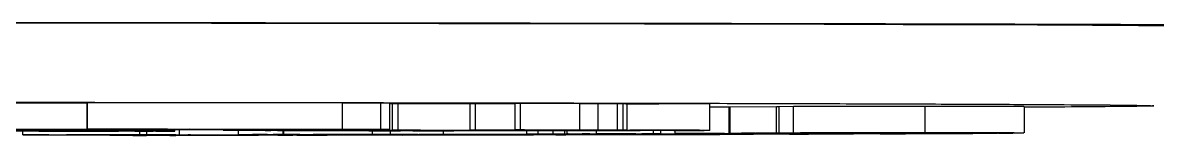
# Model space of a CAD drawing. Header units: millimetres. Extents: x 2451 to 4400, y 944 to 2322.
# Drawn here: x 3296.6 to 3339.6, y 1037.68 to 1041.97 of the extents above; entities that cross this region are included whole.
import ezdxf

# ---------------------------------------------------------------- set-up
doc = ezdxf.new("R2010")
doc.units = ezdxf.units.MM

msp = doc.modelspace()

# ---------------------------------------------------------------- linework, layer by layer
at = {"color": 7, "linetype": 'Continuous', "lineweight": 25}
for p, q in [((3299.045, 1038.911), (3294.977, 1038.917)), ((3299.055, 1038.911), (3299.045, 1038.911)), ((3299.045, 1037.911), (3299.045, 1038.911)), ((3308.718, 1038.911), (3299.055, 1038.925)), ((3299.055, 1037.925), (3299.055, 1038.925)), ((3310.177, 1038.911), (3308.718, 1038.911)), ((3308.718, 1037.911), (3308.718, 1038.911)), ((3310.511, 1038.907), (3310.177, 1038.911)), ((3310.177, 1037.911), (3310.177, 1038.911)), ((3310.511, 1037.907), (3310.511, 1038.907)), ((3310.622, 1038.883), (3310.511, 1038.883)), ((3310.828, 1038.887), (3310.622, 1038.885)), ((3310.622, 1037.885), (3310.622, 1038.885)), ((3313.558, 1038.878), (3310.828, 1038.887)), ((3310.828, 1037.887), (3310.828, 1038.887)), ((3313.764, 1038.888), (3313.558, 1038.886)), ((3313.558, 1037.886), (3313.558, 1038.886)), ((3315.261, 1038.883), (3313.764, 1038.888)), ((3313.764, 1037.888), (3313.764, 1038.888)), ((3315.467, 1038.892), (3315.261, 1038.89)), ((3315.261, 1037.89), (3315.261, 1038.89)), ((3317.719, 1038.884), (3315.467, 1038.892)), ((3315.467, 1037.892), (3315.467, 1038.892)), ((3317.719, 1037.884), (3317.719, 1038.884)), ((3318.402, 1038.885), (3318.402, 1037.885)), ((3319.355, 1038.89), (3319.142, 1038.889)), ((3319.142, 1037.889), (3319.142, 1038.889)), ((3319.355, 1037.89), (3319.355, 1038.89)), ((3319.512, 1037.886), (3319.512, 1038.886)), ((3322.646, 1037.879), (3322.646, 1038.879)), ((3323.362, 1038.762), (3322.646, 1038.759)), ((3323.421, 1038.762), (3323.362, 1038.762)), ((3323.362, 1038.762), (3323.362, 1037.762)), ((3325.176, 1038.772), (3323.421, 1038.762)), ((3323.421, 1037.762), (3323.421, 1038.762)), ((3325.269, 1038.772), (3325.176, 1038.772)), ((3325.176, 1037.772), (3325.176, 1038.772)), ((3325.822, 1038.778), (3325.269, 1038.773)), ((3325.269, 1037.773), (3325.269, 1038.773)), ((3325.822, 1037.778), (3325.822, 1038.778)), ((3330.809, 1037.783), (3330.809, 1038.783)), ((3334.572, 1037.776), (3334.572, 1038.776)), ((3339.414, 1038.811), (3339.467, 1038.809)), ((3294.977, 1037.917), (3299.045, 1037.911)), ((3298.801, 1037.91), (3296.597, 1037.913)), ((3296.607, 1037.7), (3296.607, 1037.839)), ((3296.607, 1037.7), (3301.044, 1037.706)), ((3296.761, 1037.7), (3296.607, 1037.7)), ((3296.989, 1037.7), (3296.761, 1037.7)), ((3297.209, 1037.852), (3297.209, 1037.851)), ((3297.367, 1037.851), (3297.209, 1037.851)), ((3297.209, 1037.851), (3297.209, 1037.851)), ((3297.209, 1037.851), (3298.709, 1037.851)), ((3297.209, 1037.842), (3297.209, 1037.851)), ((3298.419, 1037.842), (3297.209, 1037.842)), ((3297.209, 1037.842), (3297.209, 1037.842)), ((3297.209, 1037.842), (3297.367, 1037.842)), ((3297.367, 1037.842), (3297.367, 1037.851)), ((3301.248, 1037.686), (3297.599, 1037.7)), ((3297.604, 1037.842), (3297.604, 1037.85)), ((3298.025, 1037.847), (3298.025, 1037.85)), ((3298.604, 1037.847), (3298.025, 1037.847)), ((3298.63, 1037.846), (3298.025, 1037.846)), ((3298.025, 1037.846), (3298.025, 1037.842)), ((3298.182, 1037.889), (3298.182, 1037.911)), ((3299.387, 1037.888), (3298.182, 1037.889)), ((3298.262, 1037.851), (3298.551, 1037.851)), ((3298.262, 1037.842), (3298.262, 1037.846)), ((3298.262, 1037.842), (3298.419, 1037.842)), ((3298.324, 1037.701), (3299.905, 1037.695)), ((3298.419, 1037.842), (3298.419, 1037.846)), ((3298.419, 1037.842), (3298.419, 1037.842)), ((3299.795, 1037.704), (3298.528, 1037.702)), ((3298.604, 1037.853), (3298.604, 1037.847)), ((3299.498, 1037.842), (3298.63, 1037.846)), ((3298.709, 1037.851), (3298.709, 1037.853)), ((3299.025, 1037.847), (3299.814, 1037.842)), ((3299.045, 1037.911), (3302.091, 1037.92)), ((3299.199, 1037.924), (3299.055, 1037.925)), ((3299.055, 1037.925), (3308.718, 1037.911)), ((3300.235, 1037.842), (3299.498, 1037.842)), ((3303.152, 1037.903), (3299.649, 1037.909)), ((3299.814, 1037.842), (3299.814, 1037.852)), ((3302.939, 1037.918), (3299.893, 1037.909)), ((3299.893, 1037.909), (3303.396, 1037.904)), ((3299.905, 1037.695), (3301.219, 1037.696)), ((3299.972, 1037.849), (3299.972, 1037.852)), ((3301.371, 1037.696), (3300.057, 1037.694)), ((3300.057, 1037.694), (3301.972, 1037.687)), ((3300.077, 1037.842), (3300.077, 1037.852)), ((3300.077, 1037.842), (3300.235, 1037.842)), ((3300.235, 1037.842), (3300.235, 1037.852)), ((3300.235, 1037.842), (3300.235, 1037.842)), ((3300.309, 1037.895), (3300.309, 1037.908)), ((3300.309, 1037.895), (3303.152, 1037.903)), ((3302.091, 1037.92), (3300.679, 1037.922)), ((3300.774, 1037.684), (3300.774, 1037.688)), ((3300.774, 1037.684), (3301.046, 1037.685)), ((3300.926, 1037.684), (3300.774, 1037.684)), ((3304, 1037.902), (3300.833, 1037.892)), ((3305.544, 1037.689), (3300.926, 1037.684)), ((3301.044, 1037.706), (3301.044, 1037.84)), ((3301.044, 1037.706), (3302.411, 1037.703)), ((3301.046, 1037.685), (3301.046, 1037.687)), ((3301.31, 1037.706), (3301.31, 1037.841)), ((3301.31, 1037.706), (3302.539, 1037.708)), ((3301.493, 1037.706), (3301.31, 1037.706)), ((3301.415, 1037.7), (3301.415, 1037.706)), ((3301.568, 1037.699), (3301.415, 1037.7)), ((3301.415, 1037.7), (3301.687, 1037.7)), ((3301.747, 1037.706), (3301.493, 1037.706)), ((3301.687, 1037.7), (3303.192, 1037.694)), ((3302.411, 1037.703), (3302.234, 1037.703)), ((3306.744, 1037.693), (3302.373, 1037.706)), ((3302.374, 1037.846), (3302.374, 1037.897)), ((3302.411, 1037.703), (3302.411, 1037.706)), ((3302.539, 1037.708), (3302.539, 1037.898)), ((3302.539, 1037.708), (3309.426, 1037.701)), ((3302.585, 1037.687), (3303.762, 1037.688)), ((3302.92, 1037.694), (3302.818, 1037.695)), ((3302.957, 1037.706), (3302.872, 1037.706)), ((3302.872, 1037.706), (3306.998, 1037.693)), ((3303.192, 1037.694), (3302.92, 1037.694)), ((3306.442, 1037.913), (3302.939, 1037.918)), ((3310.734, 1037.697), (3302.957, 1037.706)), ((3303.192, 1037.694), (3303.192, 1037.704)), ((3303.396, 1037.918), (3303.396, 1037.904)), ((3303.396, 1037.904), (3306.442, 1037.913)), ((3303.762, 1037.688), (3303.762, 1037.702)), ((3307.955, 1037.896), (3304, 1037.902)), ((3304.206, 1037.902), (3304.206, 1037.879)), ((3304.206, 1037.879), (3304.412, 1037.881)), ((3307.29, 1037.912), (3304.244, 1037.903)), ((3304.244, 1037.903), (3306.052, 1037.9)), ((3304.412, 1037.881), (3304.412, 1037.901)), ((3304.412, 1037.881), (3305.791, 1037.876)), ((3304.769, 1037.694), (3304.769, 1037.699)), ((3304.769, 1037.694), (3305.045, 1037.694)), ((3304.785, 1037.712), (3304.785, 1037.878)), ((3304.785, 1037.712), (3306.48, 1037.714)), ((3304.968, 1037.711), (3304.785, 1037.712)), ((3305.307, 1037.712), (3304.968, 1037.711)), ((3305.045, 1037.694), (3305.045, 1037.698)), ((3305.045, 1037.694), (3305.544, 1037.689)), ((3312.526, 1037.851), (3305.257, 1037.877)), ((3305.544, 1037.689), (3305.544, 1037.697)), ((3305.791, 1037.876), (3305.791, 1037.899)), ((3309.51, 1037.701), (3305.933, 1037.711)), ((3306.052, 1037.9), (3306.052, 1037.908)), ((3306.052, 1037.9), (3307.606, 1037.9)), ((3306.187, 1037.712), (3310.988, 1037.698)), ((3306.29, 1037.713), (3306.246, 1037.713)), ((3310.34, 1037.88), (3306.264, 1037.875)), ((3306.264, 1037.875), (3307.538, 1037.87)), ((3306.268, 1037.691), (3306.268, 1037.694)), ((3306.268, 1037.691), (3306.607, 1037.692)), ((3306.453, 1037.691), (3306.268, 1037.691)), ((3306.482, 1037.713), (3306.29, 1037.713)), ((3308.148, 1037.693), (3306.453, 1037.691)), ((3306.48, 1037.714), (3306.48, 1037.872)), ((3306.48, 1037.714), (3306.487, 1037.714)), ((3306.487, 1037.872), (3306.487, 1037.714)), ((3306.487, 1037.714), (3309.855, 1037.721)), ((3306.607, 1037.692), (3306.607, 1037.693)), ((3306.998, 1037.693), (3306.998, 1037.701)), ((3312.123, 1037.702), (3307.11, 1037.713)), ((3310.511, 1037.907), (3307.29, 1037.912)), ((3307.538, 1037.87), (3311.614, 1037.876)), ((3307.538, 1037.876), (3307.538, 1037.87)), ((3307.606, 1037.911), (3307.606, 1037.9)), ((3307.606, 1037.9), (3307.955, 1037.896)), ((3307.625, 1037.693), (3307.625, 1037.701)), ((3307.625, 1037.693), (3307.964, 1037.694)), ((3307.727, 1037.714), (3309.9, 1037.709)), ((3308.871, 1037.718), (3307.792, 1037.716)), ((3307.955, 1037.896), (3307.955, 1037.911)), ((3307.964, 1037.694), (3307.964, 1037.7)), ((3307.964, 1037.694), (3308.148, 1037.693)), ((3312.084, 1037.874), (3308.008, 1037.869)), ((3308.008, 1037.869), (3309.246, 1037.864)), ((3308.148, 1037.693), (3308.148, 1037.7)), ((3308.718, 1037.911), (3310.177, 1037.911)), ((3309.246, 1037.864), (3313.322, 1037.87)), ((3309.246, 1037.87), (3309.246, 1037.864)), ((3309.426, 1037.701), (3309.51, 1037.701)), ((3309.426, 1037.701), (3309.426, 1037.701)), ((3313.795, 1037.868), (3309.718, 1037.863)), ((3309.718, 1037.863), (3310.915, 1037.859)), ((3309.855, 1037.721), (3309.855, 1037.861)), ((3309.855, 1037.721), (3311.471, 1037.719)), ((3309.9, 1037.709), (3311.017, 1037.712)), ((3311.227, 1037.711), (3310.11, 1037.709)), ((3310.11, 1037.709), (3312.739, 1037.703)), ((3310.177, 1037.911), (3310.511, 1037.907)), ((3311.614, 1037.876), (3310.34, 1037.88)), ((3310.533, 1037.858), (3310.533, 1037.722)), ((3310.533, 1037.722), (3312.548, 1037.726)), ((3310.76, 1037.721), (3310.533, 1037.722)), ((3310.622, 1037.885), (3310.828, 1037.887)), ((3310.718, 1037.883), (3310.73, 1037.88)), ((3310.73, 1037.88), (3315.31, 1037.865)), ((3310.988, 1037.698), (3310.734, 1037.697)), ((3310.972, 1037.722), (3310.76, 1037.721)), ((3310.828, 1037.887), (3314.316, 1037.875)), ((3310.838, 1037.715), (3311.069, 1037.716)), ((3311.048, 1037.715), (3310.838, 1037.715)), ((3310.915, 1037.859), (3314.991, 1037.864)), ((3310.915, 1037.864), (3310.915, 1037.859)), ((3310.988, 1037.698), (3310.988, 1037.704)), ((3311.017, 1037.712), (3311.017, 1037.715)), ((3311.069, 1037.716), (3313.138, 1037.711)), ((3311.471, 1037.719), (3311.348, 1037.718)), ((3315.11, 1037.862), (3311.388, 1037.857)), ((3311.388, 1037.857), (3311.896, 1037.855)), ((3317.034, 1037.711), (3311.594, 1037.722)), ((3318.033, 1037.86), (3311.673, 1037.883)), ((3311.826, 1037.7), (3311.826, 1037.702)), ((3312.036, 1037.699), (3311.826, 1037.7)), ((3311.826, 1037.7), (3312.057, 1037.7)), ((3311.896, 1037.855), (3311.896, 1037.858)), ((3311.896, 1037.855), (3312.947, 1037.855)), ((3315.966, 1037.707), (3312.036, 1037.699)), ((3312.057, 1037.702), (3312.057, 1037.7)), ((3313.322, 1037.87), (3312.084, 1037.874)), ((3314.632, 1037.718), (3312.158, 1037.723)), ((3312.174, 1037.724), (3312.563, 1037.725)), ((3312.947, 1037.855), (3312.526, 1037.851)), ((3312.548, 1037.726), (3312.548, 1037.851)), ((3312.907, 1037.71), (3312.766, 1037.711)), ((3313.138, 1037.711), (3312.907, 1037.71)), ((3312.947, 1037.855), (3312.947, 1037.859)), ((3313.138, 1037.711), (3313.138, 1037.719)), ((3313.367, 1037.703), (3313.367, 1037.718)), ((3313.367, 1037.703), (3314.369, 1037.705)), ((3313.558, 1037.886), (3313.764, 1037.888)), ((3313.764, 1037.888), (3316.561, 1037.878)), ((3314.991, 1037.864), (3313.795, 1037.868)), ((3314.316, 1037.875), (3316.206, 1037.878)), ((3314.369, 1037.705), (3314.369, 1037.716)), ((3316.206, 1037.878), (3314.609, 1037.883)), ((3315.412, 1037.72), (3314.632, 1037.718)), ((3314.76, 1037.711), (3314.76, 1037.716)), ((3314.76, 1037.711), (3315.022, 1037.711)), ((3316.715, 1037.876), (3314.825, 1037.873)), ((3314.825, 1037.873), (3317.334, 1037.865)), ((3315.674, 1037.72), (3314.859, 1037.718)), ((3314.859, 1037.718), (3317.599, 1037.712)), ((3315.022, 1037.711), (3315.022, 1037.715)), ((3315.022, 1037.711), (3315.966, 1037.707)), ((3315.852, 1037.861), (3315.11, 1037.862)), ((3315.261, 1037.89), (3315.467, 1037.892)), ((3315.31, 1037.865), (3315.31, 1037.87)), ((3315.31, 1037.865), (3316.17, 1037.864)), ((3315.467, 1037.892), (3317.719, 1037.884)), ((3320.112, 1037.716), (3315.674, 1037.72)), ((3315.693, 1037.861), (3315.693, 1037.733)), ((3316.17, 1037.864), (3315.852, 1037.861)), ((3315.966, 1037.707), (3315.966, 1037.713)), ((3316.144, 1037.736), (3316.144, 1037.864)), ((3316.511, 1037.723), (3316.167, 1037.721)), ((3316.167, 1037.721), (3320.041, 1037.718)), ((3316.17, 1037.864), (3316.17, 1037.867)), ((3318.274, 1037.88), (3316.312, 1037.887)), ((3316.561, 1037.878), (3316.561, 1037.886)), ((3316.561, 1037.878), (3318.274, 1037.88)), ((3316.708, 1037.737), (3316.708, 1037.865)), ((3319.587, 1037.866), (3316.715, 1037.876)), ((3316.809, 1037.709), (3316.809, 1037.711)), ((3316.809, 1037.709), (3317.021, 1037.71)), ((3317.038, 1037.709), (3316.809, 1037.709)), ((3317.021, 1037.71), (3317.021, 1037.711)), ((3318.664, 1037.712), (3317.038, 1037.709)), ((3318.783, 1037.878), (3317.069, 1037.876)), ((3317.069, 1037.876), (3318.96, 1037.87)), ((3317.144, 1037.738), (3317.144, 1037.864)), ((3317.24, 1037.739), (3317.24, 1037.863)), ((3317.24, 1037.739), (3319.355, 1037.737)), ((3317.334, 1037.865), (3317.334, 1037.874)), ((3317.334, 1037.865), (3318.477, 1037.864)), ((3317.599, 1037.712), (3317.599, 1037.718)), ((3317.902, 1037.883), (3319.466, 1037.878)), ((3318.477, 1037.864), (3318.033, 1037.86)), ((3318.223, 1037.712), (3318.223, 1037.717)), ((3318.223, 1037.712), (3318.435, 1037.713)), ((3318.353, 1037.742), (3318.353, 1037.863)), ((3318.353, 1037.742), (3320.516, 1037.749)), ((3318.619, 1037.742), (3318.353, 1037.742)), ((3318.435, 1037.713), (3318.435, 1037.717)), ((3318.435, 1037.713), (3318.664, 1037.712)), ((3318.477, 1037.864), (3318.477, 1037.87)), ((3319.241, 1037.744), (3318.619, 1037.742)), ((3318.619, 1037.726), (3318.619, 1037.742)), ((3318.664, 1037.712), (3318.664, 1037.717)), ((3321.98, 1037.867), (3318.783, 1037.878)), ((3318.96, 1037.87), (3318.96, 1037.878)), ((3318.96, 1037.87), (3320.01, 1037.869)), ((3319.142, 1037.889), (3319.355, 1037.89)), ((3319.355, 1037.737), (3319.249, 1037.736)), ((3320.01, 1037.869), (3319.587, 1037.866)), ((3319.61, 1037.877), (3321.282, 1037.871)), ((3326.174, 1037.736), (3319.838, 1037.744)), ((3320.01, 1037.869), (3320.01, 1037.874)), ((3321.103, 1037.718), (3320.112, 1037.716)), ((3320.782, 1037.749), (3320.16, 1037.747)), ((3320.272, 1037.746), (3320.272, 1037.747)), ((3320.272, 1037.746), (3326.608, 1037.737)), ((3320.453, 1037.73), (3320.453, 1037.743)), ((3320.453, 1037.73), (3322.019, 1037.734)), ((3320.702, 1037.73), (3320.453, 1037.73)), ((3320.516, 1037.749), (3320.516, 1037.872)), ((3320.516, 1037.749), (3320.782, 1037.749)), ((3320.661, 1037.718), (3320.873, 1037.719)), ((3320.89, 1037.73), (3320.702, 1037.73)), ((3320.782, 1037.749), (3320.782, 1037.872)), ((3320.873, 1037.719), (3321.103, 1037.718)), ((3321.282, 1037.871), (3322.427, 1037.871)), ((3321.326, 1037.753), (3321.326, 1037.87)), ((3321.326, 1037.753), (3323.362, 1037.762)), ((3322.648, 1037.75), (3321.326, 1037.753)), ((3323.171, 1037.728), (3321.763, 1037.73)), ((3322.427, 1037.871), (3321.98, 1037.867)), ((3322.019, 1037.734), (3322.019, 1037.741)), ((3322.019, 1037.734), (3322.268, 1037.734)), ((3322.268, 1037.734), (3322.112, 1037.734)), ((3322.223, 1037.732), (3322.223, 1037.734)), ((3322.223, 1037.732), (3324.294, 1037.728)), ((3322.268, 1037.734), (3322.268, 1037.741)), ((3322.32, 1037.753), (3322.873, 1037.75)), ((3323.197, 1037.759), (3322.415, 1037.756)), ((3322.646, 1037.879), (3322.605, 1037.876)), ((3322.873, 1037.75), (3322.648, 1037.75)), ((3322.873, 1037.75), (3322.873, 1037.758)), ((3323.133, 1037.725), (3323.133, 1037.728)), ((3328.934, 1037.743), (3323.197, 1037.759)), ((3323.362, 1037.762), (3329.101, 1037.745)), ((3323.421, 1037.762), (3325.176, 1037.772)), ((3323.714, 1037.762), (3323.421, 1037.762)), ((3323.805, 1037.762), (3323.714, 1037.762)), ((3323.865, 1037.727), (3323.859, 1037.727)), ((3324.294, 1037.728), (3324.294, 1037.738)), ((3331.31, 1037.757), (3324.356, 1037.763)), ((3324.914, 1037.769), (3324.413, 1037.766)), ((3324.641, 1037.765), (3324.641, 1037.767)), ((3324.641, 1037.765), (3327.656, 1037.762)), ((3325.176, 1037.772), (3327.028, 1037.772)), ((3325.269, 1037.773), (3325.822, 1037.778)), ((3325.573, 1037.773), (3325.269, 1037.773)), ((3325.646, 1037.774), (3325.573, 1037.773)), ((3325.664, 1037.732), (3325.664, 1037.737)), ((3325.664, 1037.732), (3326.286, 1037.735)), ((3325.929, 1037.732), (3325.664, 1037.732)), ((3328.093, 1037.74), (3325.929, 1037.732)), ((3333.39, 1037.771), (3326.161, 1037.774)), ((3326.286, 1037.735), (3326.388, 1037.735)), ((3326.359, 1037.776), (3333.589, 1037.772)), ((3326.608, 1037.737), (3326.608, 1037.75)), ((3327.028, 1037.772), (3327.028, 1037.774)), ((3327.028, 1037.772), (3327.033, 1037.771)), ((3327.033, 1037.771), (3327.033, 1037.774)), ((3327.205, 1037.738), (3327.205, 1037.748)), ((3327.205, 1037.738), (3327.827, 1037.74)), ((3327.251, 1037.768), (3327.251, 1037.774)), ((3327.251, 1037.768), (3327.359, 1037.769)), ((3327.542, 1037.768), (3327.251, 1037.768)), ((3327.359, 1037.769), (3327.359, 1037.774)), ((3327.359, 1037.769), (3330.227, 1037.767)), ((3327.656, 1037.762), (3328.176, 1037.765)), ((3327.827, 1037.74), (3327.827, 1037.746)), ((3327.827, 1037.74), (3328.093, 1037.74)), ((3328.468, 1037.765), (3327.948, 1037.762)), ((3327.948, 1037.762), (3331.595, 1037.759)), ((3328.093, 1037.74), (3328.093, 1037.745)), ((3331.083, 1037.752), (3328.934, 1037.743)), ((3329.101, 1037.745), (3329.101, 1037.759)), ((3329.101, 1037.745), (3330.064, 1037.749)), ((3329.327, 1037.755), (3329.327, 1037.759)), ((3329.327, 1037.755), (3329.508, 1037.755)), ((3329.508, 1037.755), (3329.508, 1037.759)), ((3329.508, 1037.755), (3331.083, 1037.752)), ((3330.119, 1037.766), (3329.925, 1037.766)), ((3330.227, 1037.767), (3330.119, 1037.766)), ((3330.227, 1037.767), (3330.227, 1037.772)), ((3331.083, 1037.752), (3331.083, 1037.758)), ((3331.722, 1037.755), (3331.429, 1037.756)), ((3331.429, 1037.756), (3331.537, 1037.756)), ((3331.595, 1037.759), (3331.595, 1037.772)), ((3331.66, 1037.768), (3331.66, 1037.772)), ((3331.66, 1037.768), (3331.847, 1037.769)), ((3333.548, 1037.766), (3331.722, 1037.755)), ((3331.847, 1037.769), (3331.847, 1037.771)), ((3331.847, 1037.769), (3333.548, 1037.766)), ((3332.146, 1037.76), (3332.146, 1037.771)), ((3332.146, 1037.76), (3332.61, 1037.762)), ((3333.903, 1037.769), (3333.598, 1037.769)), ((3333.598, 1037.769), (3333.685, 1037.769)), ((3334.432, 1037.773), (3333.903, 1037.769)), ((3334.5, 1037.774), (3334.432, 1037.773))]:
    msp.add_line(p, q, dxfattribs=at)
at = {"color": 7, "linetype": 'Continuous', "lineweight": 25, "flags": 128}
for points in [[(3340.295, 1041.846), (3338.889, 1041.857), (3337.144, 1041.867), (3335.07, 1041.877), (3332.676, 1041.886), (3329.975, 1041.895), (3326.98, 1041.904), (3323.706, 1041.912), (3320.169, 1041.92), (3316.387, 1041.927), (3312.378, 1041.933), (3308.164, 1041.939), (3303.764, 1041.945), (3299.2, 1041.949), (3294.496, 1041.953), (3289.675, 1041.956), (3284.761, 1041.959), (3279.778, 1041.961), (3274.751, 1041.961), (3269.705, 1041.962), (3264.665, 1041.961), (3259.657, 1041.96), (3254.705, 1041.958), (3249.834, 1041.955)], [(3294.789, 1037.846), (3294.975, 1037.849), (3295.514, 1037.851), (3296.353, 1037.853), (3297.41, 1037.854), (3298.582, 1037.854), (3299.753, 1037.854), (3300.811, 1037.853), (3301.65, 1037.851), (3302.188, 1037.849), (3302.374, 1037.846), (3302.188, 1037.844), (3301.65, 1037.842), (3300.811, 1037.84), (3299.753, 1037.839), (3298.582, 1037.838), (3297.41, 1037.839), (3296.353, 1037.84), (3295.514, 1037.842), (3294.975, 1037.844), (3294.789, 1037.846)], [(3295.61, 1037.846), (3295.789, 1037.849), (3296.305, 1037.85), (3297.096, 1037.852), (3298.066, 1037.853), (3299.098, 1037.853), (3300.067, 1037.852), (3300.858, 1037.85), (3301.374, 1037.849), (3301.553, 1037.846), (3301.374, 1037.844), (3300.858, 1037.842), (3300.067, 1037.841), (3299.098, 1037.84), (3298.066, 1037.84), (3297.096, 1037.841), (3296.305, 1037.842), (3295.789, 1037.844), (3295.61, 1037.846)]]:
    msp.add_lwpolyline(points, dxfattribs=at)
at = {"color": 7, "linetype": 'Continuous', "lineweight": 25}
for points, knots in [([(3348.692, 1041.839), (3348.166, 1041.844), (3347.103, 1041.855), (3344.565, 1041.871), (3341.295, 1041.886), (3337.233, 1041.901), (3332.421, 1041.915), (3326.929, 1041.928), (3320.835, 1041.94), (3314.232, 1041.95), (3307.253, 1041.959), (3300.011, 1041.966), (3292.634, 1041.972), (3287.596, 1041.974), (3285.1, 1041.975)], [0, 0, 0, 0, 0.0799588, 0.1613715, 0.2441424, 0.3288926, 0.4142166, 0.5, 0.5857784, 0.6711024, 0.7558576, 0.8386237, 0.9200388, 1, 1, 1, 1]), ([(3202.521, 1038.811), (3202.569, 1038.815), (3202.675, 1038.823), (3203.545, 1038.836), (3205.026, 1038.849), (3207.201, 1038.863), (3210.032, 1038.876), (3213.546, 1038.889), (3217.7, 1038.901), (3222.443, 1038.913), (3227.705, 1038.923), (3233.397, 1038.932), (3239.419, 1038.939), (3245.642, 1038.945), (3252.008, 1038.95), (3258.36, 1038.953), (3264.699, 1038.955), (3270.966, 1038.955), (3277.234, 1038.955), (3283.572, 1038.953), (3289.925, 1038.95), (3296.291, 1038.945), (3302.514, 1038.939), (3308.537, 1038.932), (3314.228, 1038.923), (3319.49, 1038.913), (3324.233, 1038.901), (3328.387, 1038.889), (3331.901, 1038.876), (3334.732, 1038.863), (3336.907, 1038.849), (3338.388, 1038.836), (3339.26, 1038.823), (3339.366, 1038.815), (3339.414, 1038.811)], [0, 0, 0, 0, 0.023828, 0.053273, 0.084485, 0.115699, 0.147957, 0.180726, 0.213842, 0.247136, 0.28043, 0.313546, 0.346314, 0.378573, 0.409785, 0.440999, 0.470442, 0.499888, 0.529332, 0.558778, 0.58999, 0.621203, 0.653462, 0.68623, 0.719347, 0.752641, 0.785934, 0.819051, 0.851819, 0.884078, 0.915289, 0.946503, 0.975948, 1, 1, 1, 1]), ([(3318.402, 1038.885), (3318.283, 1038.885), (3318.103, 1038.885), (3317.875, 1038.884), (3317.771, 1038.884), (3317.719, 1038.884)], [0, 0, 0, 0, 0.498826, 0.749076, 1, 1, 1, 1]), ([(3319.142, 1038.889), (3319.096, 1038.889), (3319.004, 1038.888), (3318.805, 1038.887), (3318.563, 1038.886), (3318.402, 1038.885)], [0, 0, 0, 0, 0.251433, 0.502936, 1, 1, 1, 1]), ([(3319.476, 1038.886), (3319.48, 1038.887), (3319.489, 1038.888), (3319.404, 1038.889), (3319.355, 1038.89)], [0, 0, 0, 0, 0.431539, 1, 1, 1, 1]), ([(3322.646, 1038.879), (3322.329, 1038.879), (3321.695, 1038.879), (3320.625, 1038.878), (3319.88, 1038.878), (3319.466, 1038.878)], [0, 0, 0, 0, 0.307787, 0.615394, 1, 1, 1, 1]), ([(3330.809, 1038.783), (3330.142, 1038.783), (3329.114, 1038.784), (3327.711, 1038.783), (3326.792, 1038.782), (3326.132, 1038.78), (3325.926, 1038.779), (3325.822, 1038.778)], [0, 0, 0, 0, 0.320379, 0.494238, 0.669149, 0.833043, 1, 1, 1, 1]), ([(3334.546, 1038.776), (3334.553, 1038.776), (3334.595, 1038.777), (3334.349, 1038.778), (3333.756, 1038.78), (3332.54, 1038.782), (3331.47, 1038.783), (3330.809, 1038.783)], [0, 0, 0, 0, 0.030225, 0.211144, 0.392436, 0.624543, 1, 1, 1, 1]), ([(3339.467, 1038.809), (3339.411, 1038.804), (3339.299, 1038.795), (3338.403, 1038.782), (3336.862, 1038.768), (3335.549, 1038.759), (3334.6, 1038.755), (3334.572, 1038.755)], [0, 0, 0, 0, 0.240789, 0.481589, 0.73683, 0.992091, 1, 1, 1, 1]), ([(3290.086, 1037.901), (3290.755, 1037.901), (3292.008, 1037.901), (3293.823, 1037.902), (3295.867, 1037.903), (3297.523, 1037.906), (3298.473, 1037.909), (3298.801, 1037.91)], [0, 0, 0, 0, 0.198997, 0.37265, 0.545625, 0.843257, 1, 1, 1, 1]), ([(3299.649, 1037.909), (3299.225, 1037.907), (3298.159, 1037.905), (3295.936, 1037.901), (3292.996, 1037.9), (3291.086, 1037.9), (3290.135, 1037.901)], [0, 0, 0, 0, 0.185716, 0.467958, 0.734859, 1, 1, 1, 1]), ([(3297.599, 1037.7), (3297.568, 1037.7), (3297.518, 1037.7), (3297.409, 1037.7), (3297.299, 1037.7), (3297.151, 1037.7), (3297.052, 1037.7), (3296.989, 1037.7)], [0, 0, 0, 0, 0.23968, 0.390629, 0.542071, 0.705503, 1, 1, 1, 1]), ([(3297.604, 1037.85), (3297.602, 1037.851), (3297.6, 1037.851), (3297.57, 1037.851), (3297.53, 1037.851), (3297.461, 1037.851), (3297.406, 1037.851), (3297.367, 1037.851)], [0, 0, 0, 0, 0.250411, 0.398556, 0.54744, 0.686236, 1, 1, 1, 1]), ([(3297.367, 1037.842), (3297.412, 1037.842), (3297.475, 1037.842), (3297.547, 1037.842), (3297.584, 1037.842), (3297.602, 1037.842), (3297.603, 1037.842), (3297.604, 1037.842)], [0, 0, 0, 0, 0.364031, 0.510061, 0.655864, 0.843841, 1, 1, 1, 1]), ([(3298.025, 1037.85), (3298.026, 1037.851), (3298.029, 1037.851), (3298.06, 1037.851), (3298.111, 1037.851), (3298.18, 1037.851), (3298.234, 1037.851), (3298.262, 1037.851)], [0, 0, 0, 0, 0.2228941, 0.3848357, 0.547319, 0.7730719, 1, 1, 1, 1]), ([(3298.025, 1037.842), (3298.026, 1037.842), (3298.029, 1037.842), (3298.058, 1037.842), (3298.106, 1037.842), (3298.176, 1037.842), (3298.231, 1037.842), (3298.262, 1037.842)], [0, 0, 0, 0, 0.210223, 0.375759, 0.542534, 0.746796, 1, 1, 1, 1]), ([(3298.182, 1037.889), (3298.385, 1037.889), (3298.791, 1037.89), (3299.347, 1037.892), (3299.854, 1037.893), (3300.157, 1037.894), (3300.309, 1037.895)], [0, 0, 0, 0, 0.2816241, 0.5632509, 0.7816188, 1, 1, 1, 1]), ([(3298.528, 1037.702), (3298.468, 1037.702), (3298.37, 1037.702), (3298.286, 1037.701), (3298.253, 1037.701), (3298.266, 1037.701), (3298.303, 1037.701), (3298.324, 1037.701)], [0, 0, 0, 0, 0.300073, 0.489629, 0.647488, 0.805846, 1, 1, 1, 1]), ([(3298.551, 1037.851), (3298.693, 1037.851), (3298.919, 1037.851), (3299.204, 1037.851), (3299.391, 1037.85), (3299.508, 1037.85), (3299.519, 1037.849), (3299.525, 1037.849)], [0, 0, 0, 0, 0.2723579, 0.4349177, 0.5983033, 0.7904262, 1, 1, 1, 1]), ([(3299.525, 1037.849), (3299.514, 1037.849), (3299.497, 1037.848), (3299.303, 1037.847), (3299.083, 1037.847), (3298.841, 1037.847), (3298.675, 1037.847), (3298.604, 1037.847)], [0, 0, 0, 0, 0.330883, 0.501179, 0.670916, 0.859688, 1, 1, 1, 1]), ([(3298.709, 1037.851), (3298.897, 1037.851), (3299.201, 1037.851), (3299.57, 1037.851), (3299.798, 1037.85), (3299.948, 1037.85), (3299.963, 1037.849), (3299.972, 1037.849)], [0, 0, 0, 0, 0.300185, 0.484444, 0.635934, 0.787745, 1, 1, 1, 1]), ([(3299.972, 1037.849), (3299.963, 1037.849), (3299.947, 1037.848), (3299.776, 1037.847), (3299.512, 1037.847), (3299.25, 1037.847), (3299.072, 1037.847), (3299.025, 1037.847)], [0, 0, 0, 0, 0.267946, 0.469277, 0.670405, 0.911995, 1, 1, 1, 1]), ([(3300.679, 1037.922), (3300.542, 1037.922), (3300.268, 1037.922), (3299.779, 1037.923), (3299.412, 1037.923), (3299.199, 1037.924)], [0, 0, 0, 0, 0.2959723, 0.5921499, 1, 1, 1, 1]), ([(3300.833, 1037.892), (3300.639, 1037.892), (3300.294, 1037.891), (3299.814, 1037.889), (3299.529, 1037.888), (3299.387, 1037.888)], [0, 0, 0, 0, 0.388154, 0.694028, 1, 1, 1, 1]), ([(3302.234, 1037.703), (3301.988, 1037.703), (3301.495, 1037.704), (3300.746, 1037.704), (3300.151, 1037.704), (3299.887, 1037.704), (3299.795, 1037.704)], [0, 0, 0, 0, 0.329191, 0.661633, 0.881808, 1, 1, 1, 1]), ([(3299.814, 1037.842), (3299.828, 1037.842), (3299.855, 1037.842), (3299.912, 1037.842), (3299.99, 1037.842), (3300.047, 1037.842), (3300.077, 1037.842)], [0, 0, 0, 0, 0.249458, 0.50098, 0.731039, 1, 1, 1, 1]), ([(3301.046, 1037.685), (3301.115, 1037.685), (3301.215, 1037.685), (3301.276, 1037.685), (3301.295, 1037.685)], [0, 0, 0, 0, 0.687811, 1, 1, 1, 1]), ([(3301.219, 1037.696), (3301.338, 1037.696), (3301.528, 1037.697), (3301.712, 1037.697), (3301.78, 1037.698), (3301.74, 1037.699), (3301.632, 1037.699), (3301.568, 1037.699)], [0, 0, 0, 0, 0.253965, 0.40631, 0.559769, 0.73662, 1, 1, 1, 1]), ([(3301.32, 1037.685), (3301.32, 1037.685), (3301.328, 1037.686), (3301.311, 1037.686), (3301.272, 1037.686), (3301.248, 1037.686)], [0, 0, 0, 0, 0.006784, 0.3662, 1, 1, 1, 1]), ([(3302.818, 1037.695), (3302.696, 1037.695), (3302.522, 1037.696), (3302.185, 1037.696), (3301.922, 1037.696), (3301.641, 1037.696), (3301.463, 1037.696), (3301.371, 1037.696)], [0, 0, 0, 0, 0.375008, 0.532176, 0.663237, 0.825783, 1, 1, 1, 1]), ([(3302.373, 1037.706), (3302.337, 1037.706), (3302.277, 1037.706), (3302.161, 1037.706), (3302.059, 1037.706), (3301.926, 1037.706), (3301.824, 1037.706), (3301.757, 1037.706), (3301.747, 1037.706)], [0, 0, 0, 0, 0.239791, 0.395723, 0.528329, 0.660993, 0.950414, 1, 1, 1, 1]), ([(3301.972, 1037.687), (3302.004, 1037.687), (3302.057, 1037.687), (3302.172, 1037.686), (3302.301, 1037.686), (3302.446, 1037.686), (3302.54, 1037.687), (3302.585, 1037.687)], [0, 0, 0, 0, 0.2422509, 0.3981104, 0.5540249, 0.7912917, 1, 1, 1, 1]), ([(3303.762, 1037.688), (3303.975, 1037.688), (3304.402, 1037.689), (3304.764, 1037.69), (3304.885, 1037.692), (3304.811, 1037.693), (3304.769, 1037.694)], [0, 0, 0, 0, 0.248815, 0.500063, 0.713643, 1, 1, 1, 1]), ([(3305.257, 1037.877), (3305.166, 1037.877), (3304.985, 1037.877), (3304.646, 1037.878), (3304.367, 1037.879), (3304.206, 1037.879)], [0, 0, 0, 0, 0.297034, 0.594269, 1, 1, 1, 1]), ([(3305.933, 1037.711), (3305.897, 1037.712), (3305.836, 1037.712), (3305.716, 1037.712), (3305.607, 1037.712), (3305.462, 1037.712), (3305.371, 1037.712), (3305.307, 1037.712)], [0, 0, 0, 0, 0.239941, 0.39539, 0.551967, 0.684504, 1, 1, 1, 1]), ([(3305.791, 1037.876), (3306.358, 1037.877), (3307.468, 1037.879), (3309.118, 1037.881), (3310.184, 1037.882), (3310.718, 1037.883)], [0, 0, 0, 0, 0.343183, 0.671556, 1, 1, 1, 1]), ([(3306.246, 1037.713), (3306.211, 1037.713), (3306.146, 1037.713), (3306.097, 1037.712), (3306.099, 1037.712), (3306.133, 1037.712), (3306.17, 1037.712), (3306.187, 1037.712)], [0, 0, 0, 0, 0.256868, 0.47724, 0.662008, 0.845558, 1, 1, 1, 1]), ([(3307.11, 1037.713), (3307.066, 1037.713), (3306.996, 1037.714), (3306.876, 1037.714), (3306.772, 1037.714), (3306.632, 1037.714), (3306.543, 1037.713), (3306.482, 1037.713)], [0, 0, 0, 0, 0.2536824, 0.4001164, 0.52343, 0.6771969, 1, 1, 1, 1]), ([(3306.607, 1037.692), (3306.667, 1037.692), (3306.755, 1037.692), (3306.834, 1037.692), (3306.853, 1037.692), (3306.832, 1037.693), (3306.783, 1037.693), (3306.749, 1037.693), (3306.744, 1037.693)], [0, 0, 0, 0, 0.305771, 0.455285, 0.605942, 0.744239, 0.965757, 1, 1, 1, 1]), ([(3306.998, 1037.693), (3307.031, 1037.693), (3307.09, 1037.693), (3307.211, 1037.693), (3307.342, 1037.693), (3307.487, 1037.693), (3307.577, 1037.693), (3307.625, 1037.693)], [0, 0, 0, 0, 0.215896, 0.385328, 0.555954, 0.7641, 1, 1, 1, 1]), ([(3307.792, 1037.716), (3307.736, 1037.716), (3307.654, 1037.715), (3307.606, 1037.715), (3307.611, 1037.715), (3307.611, 1037.715)], [0, 0, 0, 0, 0.636816, 0.940157, 1, 1, 1, 1]), ([(3307.618, 1037.715), (3307.634, 1037.715), (3307.66, 1037.715), (3307.708, 1037.715), (3307.727, 1037.714)], [0, 0, 0, 0, 0.614189, 1, 1, 1, 1]), ([(3311.348, 1037.718), (3311.082, 1037.718), (3310.548, 1037.719), (3309.78, 1037.719), (3309.2, 1037.718), (3308.959, 1037.718), (3308.871, 1037.718)], [0, 0, 0, 0, 0.321306, 0.64529, 0.869658, 1, 1, 1, 1]), ([(3311.673, 1037.883), (3311.583, 1037.883), (3311.401, 1037.883), (3311.062, 1037.884), (3310.783, 1037.885), (3310.622, 1037.885)], [0, 0, 0, 0, 0.297034, 0.594269, 1, 1, 1, 1]), ([(3311.594, 1037.722), (3311.537, 1037.722), (3311.452, 1037.722), (3311.311, 1037.722), (3311.198, 1037.722), (3311.081, 1037.722), (3311.011, 1037.722), (3310.972, 1037.722)], [0, 0, 0, 0, 0.300741, 0.442976, 0.585498, 0.770192, 1, 1, 1, 1]), ([(3311.017, 1037.712), (3311.113, 1037.712), (3311.272, 1037.712), (3311.349, 1037.713), (3311.379, 1037.713)], [0, 0, 0, 0, 0.6084263, 1, 1, 1, 1]), ([(3311.389, 1037.713), (3311.392, 1037.713), (3311.404, 1037.713), (3311.295, 1037.714), (3311.14, 1037.714), (3311.048, 1037.715)], [0, 0, 0, 0, 0.107107, 0.469394, 1, 1, 1, 1]), ([(3312.766, 1037.711), (3312.622, 1037.711), (3312.409, 1037.711), (3312.04, 1037.712), (3311.757, 1037.712), (3311.472, 1037.711), (3311.317, 1037.711), (3311.227, 1037.711)], [0, 0, 0, 0, 0.337772, 0.500301, 0.664443, 0.804956, 1, 1, 1, 1]), ([(3312.158, 1037.723), (3312.114, 1037.723), (3312.043, 1037.723), (3312.011, 1037.724), (3312.027, 1037.724), (3312.083, 1037.724), (3312.148, 1037.724), (3312.174, 1037.724)], [0, 0, 0, 0, 0.273037, 0.428356, 0.583344, 0.832242, 1, 1, 1, 1]), ([(3312.057, 1037.7), (3312.12, 1037.7), (3312.209, 1037.7), (3312.262, 1037.701), (3312.251, 1037.701), (3312.201, 1037.701), (3312.148, 1037.701), (3312.123, 1037.702)], [0, 0, 0, 0, 0.358471, 0.509487, 0.66217, 0.836846, 1, 1, 1, 1]), ([(3312.548, 1037.726), (3312.836, 1037.727), (3313.278, 1037.728), (3314.053, 1037.728), (3314.674, 1037.728), (3315.274, 1037.728), (3315.592, 1037.727), (3315.767, 1037.727)], [0, 0, 0, 0, 0.321782, 0.493409, 0.666308, 0.816214, 1, 1, 1, 1]), ([(3312.563, 1037.725), (3312.813, 1037.726), (3313.183, 1037.727), (3313.84, 1037.727), (3314.371, 1037.727), (3314.851, 1037.726), (3315.123, 1037.726), (3315.241, 1037.726)], [0, 0, 0, 0, 0.331594, 0.48998, 0.648562, 0.847889, 1, 1, 1, 1]), ([(3312.739, 1037.703), (3312.781, 1037.703), (3312.852, 1037.702), (3312.986, 1037.702), (3313.122, 1037.702), (3313.255, 1037.703), (3313.333, 1037.703), (3313.367, 1037.703)], [0, 0, 0, 0, 0.244529, 0.408946, 0.573274, 0.814793, 1, 1, 1, 1]), ([(3314.609, 1037.883), (3314.518, 1037.883), (3314.337, 1037.884), (3313.998, 1037.885), (3313.719, 1037.886), (3313.558, 1037.886)], [0, 0, 0, 0, 0.29737, 0.594968, 1, 1, 1, 1]), ([(3314.369, 1037.705), (3314.554, 1037.705), (3314.897, 1037.706), (3315.007, 1037.707), (3315.058, 1037.707)], [0, 0, 0, 0, 0.540563, 1, 1, 1, 1]), ([(3315.05, 1037.708), (3315.052, 1037.708), (3315.057, 1037.709), (3314.884, 1037.71), (3314.76, 1037.711)], [0, 0, 0, 0, 0.287101, 1, 1, 1, 1]), ([(3315.241, 1037.726), (3315.431, 1037.725), (3315.742, 1037.725), (3315.966, 1037.723), (3315.954, 1037.722), (3315.789, 1037.721), (3315.547, 1037.72), (3315.412, 1037.72)], [0, 0, 0, 0, 0.272894, 0.445011, 0.618101, 0.78577, 1, 1, 1, 1]), ([(3316.312, 1037.887), (3316.221, 1037.887), (3316.04, 1037.888), (3315.7, 1037.889), (3315.422, 1037.89), (3315.261, 1037.89)], [0, 0, 0, 0, 0.297034, 0.594269, 1, 1, 1, 1]), ([(3318.055, 1037.725), (3317.544, 1037.726), (3316.61, 1037.727), (3315.886, 1037.73), (3315.652, 1037.733), (3315.74, 1037.734), (3316.01, 1037.735), (3316.144, 1037.736)], [0, 0, 0, 0, 0.329821, 0.602198, 0.751389, 0.876805, 1, 1, 1, 1]), ([(3315.767, 1037.727), (3315.996, 1037.727), (3316.376, 1037.726), (3316.573, 1037.724), (3316.547, 1037.724), (3316.541, 1037.724)], [0, 0, 0, 0, 0.543092, 0.902457, 1, 1, 1, 1]), ([(3316.144, 1037.736), (3316.184, 1037.736), (3316.264, 1037.736), (3316.449, 1037.736), (3316.605, 1037.737), (3316.708, 1037.737)], [0, 0, 0, 0, 0.2508442, 0.5020675, 1, 1, 1, 1]), ([(3316.435, 1037.735), (3316.351, 1037.735), (3316.194, 1037.734), (3316.185, 1037.733), (3316.418, 1037.731), (3317.21, 1037.729), (3318.08, 1037.727), (3318.619, 1037.726)], [0, 0, 0, 0, 0.097711, 0.183041, 0.35825, 0.602223, 1, 1, 1, 1]), ([(3319.249, 1037.736), (3318.935, 1037.736), (3318.375, 1037.737), (3317.596, 1037.737), (3316.996, 1037.736), (3316.639, 1037.736), (3316.482, 1037.735), (3316.435, 1037.735)], [0, 0, 0, 0, 0.327037, 0.582977, 0.754619, 0.926745, 1, 1, 1, 1]), ([(3316.708, 1037.737), (3316.746, 1037.737), (3316.823, 1037.737), (3316.973, 1037.737), (3317.076, 1037.737), (3317.144, 1037.738)], [0, 0, 0, 0, 0.251606, 0.503238, 1, 1, 1, 1]), ([(3317.021, 1037.71), (3317.072, 1037.71), (3317.148, 1037.71), (3317.196, 1037.71), (3317.185, 1037.711), (3317.133, 1037.711), (3317.069, 1037.711), (3317.034, 1037.711)], [0, 0, 0, 0, 0.327317, 0.476421, 0.626546, 0.796314, 1, 1, 1, 1]), ([(3317.144, 1037.738), (3317.189, 1037.738), (3317.279, 1037.738), (3317.289, 1037.739), (3317.252, 1037.739), (3317.24, 1037.739)], [0, 0, 0, 0, 0.406204, 0.795736, 1, 1, 1, 1]), ([(3317.599, 1037.712), (3317.637, 1037.712), (3317.705, 1037.712), (3317.829, 1037.712), (3317.963, 1037.712), (3318.102, 1037.712), (3318.182, 1037.712), (3318.223, 1037.712)], [0, 0, 0, 0, 0.208612, 0.37176, 0.536244, 0.765787, 1, 1, 1, 1]), ([(3317.719, 1037.884), (3317.826, 1037.884), (3317.986, 1037.885), (3318.221, 1037.885), (3318.342, 1037.885), (3318.402, 1037.885)], [0, 0, 0, 0, 0.498374, 0.749082, 1, 1, 1, 1]), ([(3319.019, 1037.883), (3318.89, 1037.883), (3318.608, 1037.883), (3318.214, 1037.883), (3317.979, 1037.883), (3317.902, 1037.883)], [0, 0, 0, 0, 0.360389, 0.789524, 1, 1, 1, 1]), ([(3323.393, 1037.724), (3323.165, 1037.724), (3322.765, 1037.723), (3321.956, 1037.722), (3320.882, 1037.722), (3319.506, 1037.723), (3318.546, 1037.724), (3318.055, 1037.725)], [0, 0, 0, 0, 0.169563, 0.297883, 0.425995, 0.705761, 1, 1, 1, 1]), ([(3318.402, 1037.885), (3318.509, 1037.886), (3318.722, 1037.887), (3318.942, 1037.888), (3319.071, 1037.889), (3319.142, 1037.889)], [0, 0, 0, 0, 0.308082, 0.61489, 1, 1, 1, 1]), ([(3318.619, 1037.726), (3319.184, 1037.725), (3320.029, 1037.724), (3321.2, 1037.723), (3321.936, 1037.723), (3322.502, 1037.723), (3322.887, 1037.724), (3323.065, 1037.724), (3323.133, 1037.725)], [0, 0, 0, 0, 0.399545, 0.597137, 0.733747, 0.835099, 0.936852, 1, 1, 1, 1]), ([(3319.504, 1037.885), (3319.487, 1037.885), (3319.448, 1037.884), (3319.236, 1037.884), (3319.068, 1037.883), (3319.019, 1037.883)], [0, 0, 0, 0, 0.357282, 0.813025, 1, 1, 1, 1]), ([(3319.838, 1037.744), (3319.786, 1037.744), (3319.701, 1037.744), (3319.568, 1037.744), (3319.457, 1037.744), (3319.338, 1037.744), (3319.278, 1037.744), (3319.241, 1037.744)], [0, 0, 0, 0, 0.247687, 0.39562, 0.54446, 0.717172, 1, 1, 1, 1]), ([(3319.355, 1037.89), (3319.407, 1037.889), (3319.489, 1037.888), (3319.494, 1037.887), (3319.495, 1037.886)], [0, 0, 0, 0, 0.630209, 1, 1, 1, 1]), ([(3319.466, 1037.878), (3319.797, 1037.878), (3320.459, 1037.878), (3321.531, 1037.878), (3322.247, 1037.879), (3322.646, 1037.879)], [0, 0, 0, 0, 0.30739, 0.614857, 1, 1, 1, 1]), ([(3322.605, 1037.876), (3322.491, 1037.876), (3321.994, 1037.877), (3320.913, 1037.877), (3320.027, 1037.877), (3319.61, 1037.877)], [0, 0, 0, 0, 0.1355582, 0.5925172, 1, 1, 1, 1]), ([(3320.041, 1037.718), (3320.102, 1037.718), (3320.223, 1037.718), (3320.41, 1037.718), (3320.561, 1037.718), (3320.632, 1037.718), (3320.661, 1037.718)], [0, 0, 0, 0, 0.2772639, 0.5575672, 0.817889, 1, 1, 1, 1]), ([(3320.16, 1037.747), (3320.123, 1037.747), (3320.067, 1037.747), (3320.068, 1037.746), (3320.115, 1037.746), (3320.191, 1037.746), (3320.248, 1037.746), (3320.272, 1037.746)], [0, 0, 0, 0, 0.3520414, 0.5318269, 0.7130337, 0.8778643, 1, 1, 1, 1]), ([(3321.763, 1037.73), (3321.691, 1037.73), (3321.573, 1037.731), (3321.377, 1037.731), (3321.215, 1037.731), (3321.039, 1037.73), (3320.948, 1037.73), (3320.89, 1037.73)], [0, 0, 0, 0, 0.257237, 0.420431, 0.584481, 0.733875, 1, 1, 1, 1]), ([(3322.112, 1037.734), (3322.07, 1037.733), (3321.997, 1037.733), (3321.972, 1037.733), (3322.003, 1037.732), (3322.089, 1037.732), (3322.177, 1037.732), (3322.223, 1037.732)], [0, 0, 0, 0, 0.249315, 0.435814, 0.622797, 0.797036, 1, 1, 1, 1]), ([(3322.415, 1037.756), (3322.292, 1037.755), (3322.163, 1037.755), (3322.21, 1037.754), (3322.213, 1037.754)], [0, 0, 0, 0, 0.946889, 1, 1, 1, 1]), ([(3323.133, 1037.725), (3323.243, 1037.725), (3323.419, 1037.726), (3323.511, 1037.726), (3323.479, 1037.727), (3323.351, 1037.728), (3323.226, 1037.728), (3323.171, 1037.728)], [0, 0, 0, 0, 0.329126, 0.528564, 0.696809, 0.865433, 1, 1, 1, 1]), ([(3323.85, 1037.726), (3323.805, 1037.726), (3323.717, 1037.725), (3323.498, 1037.724), (3323.393, 1037.724)], [0, 0, 0, 0, 0.517516, 1, 1, 1, 1]), ([(3324.356, 1037.763), (3324.3, 1037.763), (3324.211, 1037.763), (3324.079, 1037.763), (3323.977, 1037.763), (3323.876, 1037.763), (3323.833, 1037.762), (3323.805, 1037.762)], [0, 0, 0, 0, 0.238273, 0.386342, 0.535522, 0.694283, 1, 1, 1, 1]), ([(3323.992, 1037.728), (3323.96, 1037.728), (3323.903, 1037.728), (3323.858, 1037.727), (3323.86, 1037.727), (3323.86, 1037.727)], [0, 0, 0, 0, 0.5446363, 0.9779069, 1, 1, 1, 1]), ([(3324.294, 1037.728), (3324.266, 1037.728), (3324.209, 1037.728), (3324.104, 1037.728), (3324.036, 1037.728), (3323.997, 1037.728), (3323.992, 1037.728)], [0, 0, 0, 0, 0.25202, 0.504232, 0.940351, 1, 1, 1, 1]), ([(3324.413, 1037.766), (3324.394, 1037.766), (3324.362, 1037.765), (3324.383, 1037.765), (3324.434, 1037.765), (3324.523, 1037.765), (3324.602, 1037.765), (3324.641, 1037.765)], [0, 0, 0, 0, 0.306278, 0.493908, 0.637476, 0.819066, 1, 1, 1, 1]), ([(3327.033, 1037.771), (3326.755, 1037.771), (3326.196, 1037.771), (3325.486, 1037.77), (3325.074, 1037.77), (3324.956, 1037.769), (3324.914, 1037.769)], [0, 0, 0, 0, 0.326957, 0.656983, 0.880506, 1, 1, 1, 1]), ([(3326.161, 1037.774), (3326.104, 1037.774), (3326.012, 1037.774), (3325.884, 1037.774), (3325.785, 1037.774), (3325.696, 1037.774), (3325.665, 1037.774), (3325.646, 1037.774)], [0, 0, 0, 0, 0.2389344, 0.3835198, 0.5293247, 0.7100539, 1, 1, 1, 1]), ([(3325.822, 1037.778), (3325.992, 1037.779), (3326.276, 1037.781), (3327.19, 1037.783), (3328.268, 1037.784), (3329.528, 1037.784), (3330.397, 1037.783), (3330.809, 1037.783)], [0, 0, 0, 0, 0.2470751, 0.4117067, 0.5763764, 0.7994592, 1, 1, 1, 1]), ([(3326.126, 1037.778), (3326.107, 1037.778), (3326.072, 1037.777), (3326.074, 1037.777), (3326.131, 1037.776), (3326.212, 1037.776), (3326.297, 1037.776), (3326.347, 1037.776), (3326.359, 1037.776)], [0, 0, 0, 0, 0.3092031, 0.5693339, 0.7017053, 0.8348468, 0.9586804, 1, 1, 1, 1]), ([(3330.674, 1037.781), (3330.016, 1037.781), (3329.063, 1037.782), (3327.777, 1037.782), (3326.968, 1037.781), (3326.412, 1037.78), (3326.207, 1037.779), (3326.136, 1037.778), (3326.126, 1037.778)], [0, 0, 0, 0, 0.370461, 0.536516, 0.705021, 0.84958, 0.977988, 1, 1, 1, 1]), ([(3326.389, 1037.735), (3326.39, 1037.735), (3326.394, 1037.735), (3326.354, 1037.736), (3326.283, 1037.736), (3326.214, 1037.736), (3326.174, 1037.736)], [0, 0, 0, 0, 0.122438, 0.382866, 0.652036, 1, 1, 1, 1]), ([(3326.608, 1037.737), (3326.658, 1037.737), (3326.744, 1037.737), (3326.882, 1037.737), (3326.998, 1037.737), (3327.113, 1037.737), (3327.171, 1037.738), (3327.205, 1037.738)], [0, 0, 0, 0, 0.239524, 0.40579, 0.571729, 0.750468, 1, 1, 1, 1]), ([(3328.176, 1037.765), (3328.216, 1037.766), (3328.282, 1037.766), (3328.261, 1037.767), (3328.141, 1037.767), (3327.897, 1037.768), (3327.672, 1037.768), (3327.542, 1037.768)], [0, 0, 0, 0, 0.250694, 0.402945, 0.556475, 0.743783, 1, 1, 1, 1]), ([(3329.925, 1037.766), (3329.732, 1037.766), (3329.446, 1037.766), (3329.049, 1037.766), (3328.794, 1037.766), (3328.589, 1037.766), (3328.513, 1037.765), (3328.468, 1037.765)], [0, 0, 0, 0, 0.3395156, 0.5022361, 0.666705, 0.8068214, 1, 1, 1, 1]), ([(3330.064, 1037.749), (3330.145, 1037.75), (3330.301, 1037.751), (3330.155, 1037.752), (3329.798, 1037.754), (3329.466, 1037.754), (3329.327, 1037.755)], [0, 0, 0, 0, 0.25104, 0.485737, 0.783075, 1, 1, 1, 1]), ([(3334.163, 1037.775), (3334.174, 1037.775), (3334.217, 1037.776), (3333.912, 1037.777), (3333.227, 1037.779), (3332.076, 1037.78), (3331.163, 1037.781), (3330.674, 1037.781)], [0, 0, 0, 0, 0.069629, 0.257165, 0.430092, 0.695031, 1, 1, 1, 1]), ([(3330.809, 1037.783), (3331.455, 1037.783), (3332.486, 1037.782), (3333.669, 1037.78), (3334.29, 1037.779), (3334.57, 1037.777), (3334.54, 1037.776), (3334.532, 1037.776)], [0, 0, 0, 0, 0.366723, 0.58482, 0.762656, 0.94041, 1, 1, 1, 1]), ([(3331.537, 1037.756), (3331.567, 1037.756), (3331.608, 1037.757), (3331.569, 1037.757), (3331.498, 1037.757), (3331.405, 1037.757), (3331.336, 1037.757), (3331.31, 1037.757)], [0, 0, 0, 0, 0.39106, 0.540188, 0.690013, 0.882685, 1, 1, 1, 1]), ([(3331.595, 1037.759), (3331.65, 1037.759), (3331.74, 1037.759), (3331.872, 1037.759), (3331.983, 1037.759), (3332.082, 1037.759), (3332.124, 1037.76), (3332.146, 1037.76)], [0, 0, 0, 0, 0.238521, 0.395636, 0.552314, 0.766778, 1, 1, 1, 1]), ([(3332.739, 1037.764), (3332.745, 1037.764), (3332.792, 1037.765), (3332.623, 1037.766), (3332.261, 1037.767), (3331.877, 1037.768), (3331.66, 1037.768)], [0, 0, 0, 0, 0.045115, 0.334899, 0.62348, 1, 1, 1, 1]), ([(3333.705, 1037.77), (3333.706, 1037.77), (3333.712, 1037.77), (3333.678, 1037.77), (3333.61, 1037.77), (3333.511, 1037.771), (3333.433, 1037.771), (3333.39, 1037.771)], [0, 0, 0, 0, 0.072094, 0.286641, 0.500817, 0.726997, 1, 1, 1, 1]), ([(3333.589, 1037.772), (3333.643, 1037.772), (3333.736, 1037.772), (3333.863, 1037.772), (3333.971, 1037.773), (3334.069, 1037.773), (3334.107, 1037.773), (3334.128, 1037.773)], [0, 0, 0, 0, 0.203913, 0.348912, 0.493273, 0.720281, 1, 1, 1, 1])]:
    msp.add_open_spline(points, degree=3, knots=knots, dxfattribs=at)

doc.saveas('drawing.dxf')
